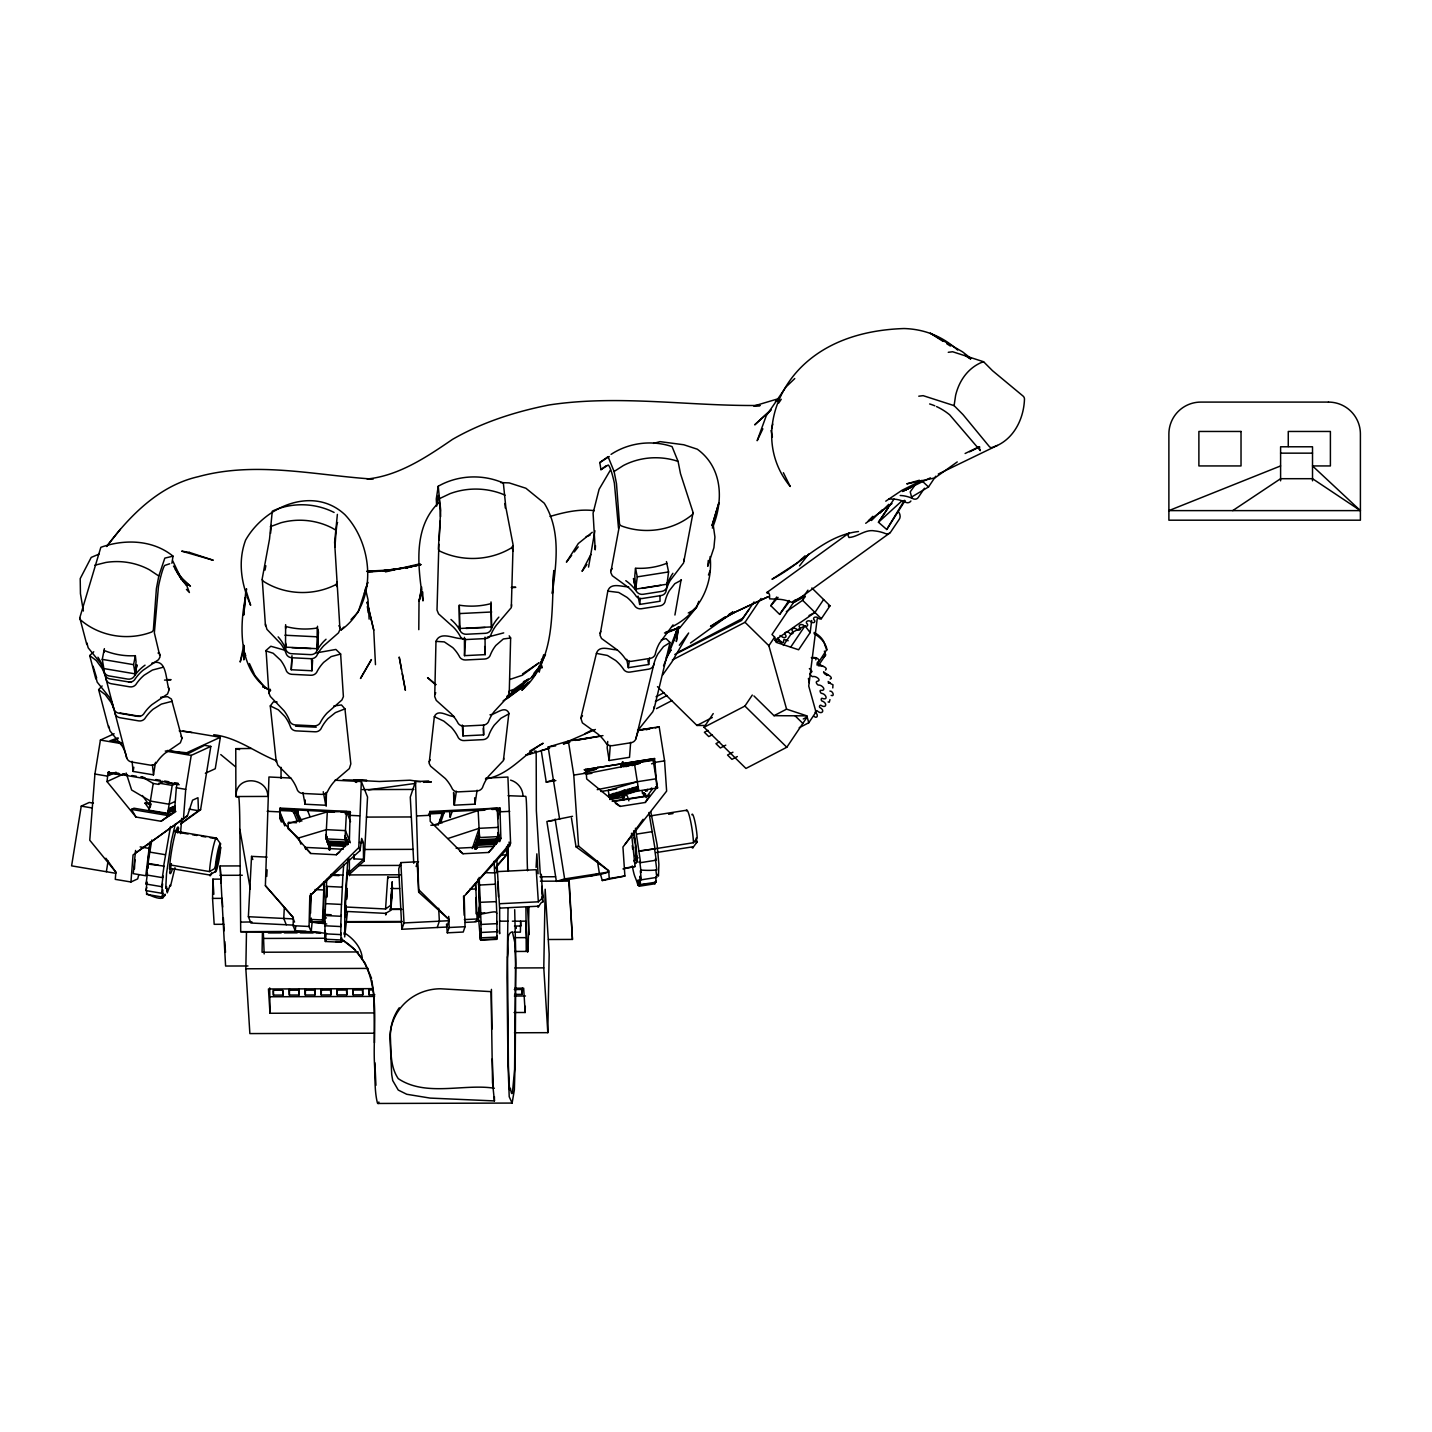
<?xml version="1.0" encoding="UTF-8"?>
<svg xmlns="http://www.w3.org/2000/svg" width="1432" height="1432" viewBox="0 0 1432 1432"><rect width="100%" height="100%" fill="white"/><g stroke="black" fill="none" stroke-linecap="round" stroke-linejoin="round"><path stroke-width="1.5" d="M553.898 570.652C550.998 611.589 556.35 660.188 521.857 690.296L526.958 683.44M333.799 705.994L341.442 704.938L344.951 708.876L350.822 763.9L349.319 768.608L334.587 781.21A43.443 42.119 -6.1 0 0 328.268 790.106A6.39 6.193 -6.1 0 1 321.842 794.384L302.725 793.453A6.39 6.193 -6.1 0 1 296.836 788.567A43.443 42.119 -6.1 0 0 291.591 779.097L277.736 765.082L276.251 760.249M243.762 645.367L243.87 659.669L243.762 645.367L240.182 662.049L243.905 649.519M344.772 906.957L385.566 908.98L387.75 876.849L387.911 878.46M475.836 848.388L475.8 843.18L476.14 848.353M418.788 629.668L419.021 601.333L421.688 587.102M480.633 913.168L481.116 924.428L497.047 923.64C495.687 909.893 501.397 910.394 480.848 914.171L480.669 913.115L484.66 912.918M337.379 514.374L334.623 542.298L339.975 629.471L338.507 632.837L323.704 645.814A43.443 41.206 -3.9 0 0 317.367 654.514A6.39 6.05 -3.9 0 1 310.923 658.702L291.806 657.753A6.39 6.05 -3.9 0 1 285.935 652.974A43.443 41.206 -3.9 0 0 280.708 643.702L266.925 629.328L265.475 624.048M316.275 652.903L335.894 649.448L340.637 654.048L343.394 696.632L341.908 699.997L327.123 712.975A43.443 41.206 -3.9 0 0 320.768 721.674A6.39 6.05 -3.9 0 1 314.342 725.845L295.225 724.914A6.39 6.05 -3.9 0 1 289.353 720.117A43.443 41.206 -3.9 0 0 284.127 710.845L270.326 696.471L268.858 692.963L270.254 689.275M672.217 626.661C698.619 613.558 713.279 585.634 710.111 556.601M349.372 875.704L349.372 859.039M459.296 605.521L459.618 628.487L491.48 626.912L491.015 601.923M331.204 914.744L325.243 914.457L324.813 925.77L340.744 926.558L341.156 915.227L340.959 916.283L325.046 915.513L326.729 879.463M327.194 840.53L327.212 842.213L346.329 843.162L346.866 839.098L346.777 844.271L327.66 843.323L327.642 841.64M328.966 844.97L329.002 846.67L329.288 843.931M329.861 847.207L329.79 849.874M325.601 903.646L341.532 904.433L342.91 875.095L330.971 874.505M347.188 844.522L347.188 839.904L346.83 844.182M479.434 907.333L479.111 910.501M542.012 890.632L542.853 901.999C540.186 901.551 537.805 910.43 537.823 906.08M209.591 871.587L209.591 870.96A19.153 1.933 -80.4 0 1 212.938 848.335A19.153 1.933 -80.4 0 1 216.733 838.454L220.564 843.878L215.212 868.24L209.591 871.587L169.871 864.892M223.75 924.284L214.174 924.32L212.562 898.401L212.903 879.141L221.405 879.123M247.951 965.973L225.594 966.027L220.134 865.966L240.254 865.913M374.379 1033.206L249.866 1033.582L245.839 968.784L246.483 931.641M262.432 932.214L262.074 952.226L358.215 951.94M264.168 953.927L263.309 932.25M374.271 1012.943L269.986 1013.265L269.717 987.919M283.071 990.962L282.999 995.097L273.423 995.115L273.494 990.998M299.055 988.85L298.948 995.043L289.371 995.061L289.479 988.886M315.004 988.796L314.897 994.989L305.32 995.025L305.428 988.832M330.953 988.76L330.846 994.936L321.269 994.972L321.377 988.778M346.902 988.707L346.795 994.9L337.218 994.918L337.325 988.742M362.851 988.653L362.744 994.846L353.167 994.882L353.274 988.689M374.862 994.81L369.116 994.828L369.223 988.635M514.589 994.381L522.232 994.363L522.34 988.169M526.242 950.92L525.938 907.942M514.088 1012.514L525.186 1012.496L525.293 1006.302M528.909 906.939L528.122 951.421L514.715 951.457M536.087 867.434L536.839 853.848L538.074 873.717M547.812 1032.669L543.784 967.871L545.162 889.218L549.172 954.016L547.812 1032.669L514.464 1032.776M548.456 939.499L572.46 939.428L569.059 878.872M312.23 920.973L311.192 931.802L295.278 931.033L293.13 925.698L293.327 917.608L265.385 885.674L268.947 776.985L290.947 778.059M281.352 822.022L279.741 818.012L280.099 808.096L350.178 811.55L349.354 841.819L336.287 854.761L310.798 853.508L304.98 847.386L343.215 849.265M311.192 931.802L309.061 926.486L309.795 896.056L358.788 847.547L361.329 781.532L334.945 780.225M390.65 905.364L392.279 881.861L390.65 905.364L385.566 908.98M509.183 635.844L510.633 637.992L509.255 692.927L507.859 696.847L494.147 711.615A43.443 39.541 1.4 0 0 488.921 720.529A6.39 5.817 1.4 0 1 483.049 725.129L463.932 726.078A6.39 5.817 1.4 0 1 457.488 722.086A43.443 39.541 1.4 0 0 451.152 713.745L436.259 700.391L434.719 696.614L435.972 641.375C440.018 631.315 452.512 638.045 460.173 638.529A63.831 58.103 1.4 0 0 465.275 639.084M438.872 544.196L437.011 610.068L438.55 613.845L453.443 627.198A43.443 39.541 1.4 0 1 459.797 635.54A6.39 5.817 1.4 0 0 466.223 639.531L485.341 638.582A6.39 5.817 1.4 0 0 491.23 633.982A43.443 39.541 1.4 0 1 496.457 625.068L511.313 607.598L513.068 545.861M623.797 799.844L622.92 792.791L623.171 791.789L624.567 796.639L624.012 790.285L625.695 794.742L625.462 789.855L627.144 794.312L627.323 789.3L628.594 793.883L628.38 788.996L630.062 793.453L629.829 788.567L631.512 793.024L631.691 788.012L632.962 792.594L632.729 787.707L634.412 792.165L634.197 787.278L635.862 791.717L636.041 786.723L637.312 791.287L637.491 786.293L638.779 790.858L657.557 787.922L653.117 759.873L639.853 761.949L623.708 766.729M539.399 665.862L539.22 672.127L543.659 654.728M324.348 914.529L323.704 922.888L310.977 922.262L309.813 919.362L310.601 893.622M323.704 922.888L322.558 919.988L324.115 881.611M329.27 849.641L329.27 848.299L329.074 849.767M508.038 908.031L507.035 977.788L507.948 1062.759L509.219 1096.751L512.119 1103.07L514.357 1089.913L515.234 1059.161L515.842 959.261L514.697 909.696M285.702 643.129L285.469 648.499L285.72 644.436M328.143 841.085L328.107 844.433L345.094 845.274M329.485 844.433L329.45 847.78L329.772 844.289M341.765 937.978L341.657 941.88L335.679 941.576M347.636 844.808L347.636 841.014L347.403 844.182M310.834 896.11L310.565 913.204M329.986 844.057L329.808 848.818L330.058 847.69M783.376 472.703L790.231 486.486C759.372 449.093 769.396 397.666 802.779 365.625C829.987 339.563 867.309 329.718 904.075 328.537C924.553 329.145 942.507 336.377 957.686 350.124M654.531 848.514L656.214 860.202L640.552 862.655L638.887 850.966L655.033 848.782L648.929 812.517M655.892 870.083L656.805 877.368L641.071 879.857C640.999 865.519 635.486 871.891 656.787 869.976L655.426 858.967L656.214 860.202M325.762 939.41L325.726 941.092L325.941 940.019M341.926 939.303L341.657 941.88M816.902 664.967L826.873 649.448A19.153 11.205 33.9 0 0 814.074 633.624M341.102 933.109L340.888 939.983L324.957 939.195L325.171 930.442L324.813 933.807L340.726 934.595L340.834 933.485M496.331 937.28L496.367 938.962L480.436 939.75L480.293 934.344L480.776 940.144L496.707 939.356L496.725 937.137M496.779 930.209L497.011 937.065L481.08 937.853L480.848 929.099L481.17 932.465L497.101 931.677L496.779 921.385L497.047 923.64M484.839 872.679L494.702 872.911M328.626 841.425L328.555 845.542L345.542 846.384M326.765 896.88L327.266 887.267M348.155 844.254L348.083 842.123L347.958 843.77M329.521 849.856L329.915 844.934L329.664 846.724M134.465 868.938L134.68 864.57A23.932 2.417 -80.4 0 1 135.055 859.88M147.89 864.033L146.673 874.988L162.335 877.619L164.036 866.092L147.89 864.033L151.792 840.011M163.552 866.682L170.533 826.479M293.918 925.144L250.904 923.014L248.38 916.713L251.549 856.372L267.032 857.124M266.746 876.473L267.104 869.797M280.099 808.096L280.296 812.946L285.254 825.315M312.606 660.188L311.961 670.767L291.251 669.746L291.985 655.713M284.306 907.673L283.751 918.449L286.275 924.768M300.362 820.411L297.534 814.862L297.802 809.868M297.534 814.862L298.214 810.476M326.156 806.252L326.424 792.558L325.762 805.249L305.052 804.229L305.267 800.005M325.887 838.884L326.299 834.516L326.765 841.103L345.882 842.034L345.398 835.447L344.987 839.814L325.887 838.884L327.301 811.872L346.472 811.55L350.536 821.664M344.987 839.814L346.472 811.55M341.21 940.054L341.264 942.274L325.332 941.486L325.422 934.595L324.957 939.195M349.265 874.415L364.175 860.99L363.495 859.325L353.937 858.86L354.116 855.566M364.175 860.99L367.541 796.998L361.329 781.532M479.147 877.422L480.848 914.171M131.458 682.384L109.745 678.857A6.39 6.193 -14.7 0 1 104.554 673.308A43.443 42.19 -14.7 0 0 100.616 663.249L88.175 647.801L86.887 642.914M151.774 663.249C167.634 657.306 165.45 680.952 169.173 689.58L167.544 693.983L151.881 704.687A43.443 42.19 -14.7 0 0 144.453 712.832A6.39 6.193 -14.7 0 1 137.526 716.34L118.749 713.172A6.39 6.193 -14.7 0 1 113.558 707.623A43.443 42.19 -14.7 0 0 109.62 697.563L97.179 682.115L95.89 677.229M160.706 697.295L167.58 696.668L171.41 699.049L181.989 738.393L180.36 742.796L164.698 753.5A43.443 42.19 -14.7 0 0 157.251 761.627A6.39 6.193 -14.7 0 1 150.342 765.153L131.547 761.985A6.39 6.193 -14.7 0 1 126.374 756.418A43.443 42.19 -14.7 0 0 122.418 746.358L109.996 730.911L108.689 726.024M328.429 840.942L328.107 844.433M439.123 539.971L440.286 520.926M334.103 512.459C315.076 502.739 291.663 502.131 272.277 511.17L269.52 539.094L262.289 578.313A3.186 3.025 -3.9 0 0 263.613 581.428C284.753 594.907 312.838 596.142 335.231 584.936A3.186 3.025 -3.9 0 0 336.95 581.983M291.251 669.746L291.913 659.168M318.459 631.798L317.331 650.056L317.492 630.134L317.385 627.932L316.347 628.147A70.222 66.588 -3.9 0 1 286.525 626.679L285.523 626.375L285.648 628.576M347.421 912.13L344.682 936.94L344.897 901.444L347.869 859.361M485.018 637.15L485.215 654.621L464.505 655.659L465.454 640.301M553.772 570.527L552.34 593.564C556.278 563.492 561.165 530.556 544.25 503.205L525.884 488.24L509.219 482.906L500.681 482.584M341.013 938.515L340.888 939.983M341.353 941.289L341.264 942.274M595.497 545.628L595.229 549.834L593.081 513.121L599.095 489.297L610.408 470.072M609.817 799.271L609.495 794.599L611.16 799.038L611.339 794.044L612.628 798.608L612.789 793.614L614.077 798.179L613.845 793.292L615.527 797.749L615.295 792.863L616.977 797.32L616.745 792.433L618.427 796.89L618.212 792.003L619.877 796.461L620.056 791.466L621.345 796.031L621.506 791.019L622.795 795.601L622.974 790.589L624.245 795.172L624.012 790.285M318.155 629.955L317.385 648.696L285.523 647.139L285.63 624.674M317.385 648.696L317.492 626.249M334.963 547.149L335.339 541.457A35.693 1.396 -87.2 0 1 337.361 522.662L337.612 522.537M162.908 889.952L162.228 897.005L146.565 894.373L146.619 891.688M324.42 881.772L323.471 915.084L324.366 909.947M327.946 840.602L327.66 843.323M464.416 637.312L464.505 655.659M169.71 563.778L164.644 565.461A35.693 3.598 -80.4 0 0 158.487 586.315L154.352 632.855L160.062 656.876L158.54 659.669L142.878 670.373A43.443 42.19 -14.7 0 0 135.449 678.517A6.39 6.193 -14.7 0 1 128.522 682.026M329.951 849.695L330.04 848.567M630.653 742.349L629.525 757.313L609.155 760.499L610.283 745.535M114.13 733.775L100.401 740.076L94.924 774.032L89.769 840.226L115.849 872.142L115.276 879.355L130.939 881.987L137.687 878.89L138.797 874.648M175.939 811.407L161.046 821.27L135.986 817.045L107.024 781.586L108.062 772.385L109.351 771.776L108.743 775.553L116.064 772.188M130.939 881.987L133.051 854.922L187.449 815.775L192.568 800.184L197.956 797.713L198.475 810.709L180.862 823.364M174.543 782.749L178.248 783.394L176.941 784.002L176.333 787.779L174.507 811.317L161.046 821.27M183.547 817.565L185.73 789.354L191.226 755.398L210.826 746.394L200.587 809.742L180.826 823.937M310.977 922.262L311.281 918.073M343.716 864.481L342.946 875.167M345.953 905.4L345.452 910.895A23.628 0.931 -87.2 0 1 346.83 880.412A23.628 0.931 -87.2 0 1 348.388 872.732L348.388 873.592M346.437 899.028L347.242 888.431M346.132 905.83L345.488 915.173A23.628 0.931 -87.2 0 0 346.347 914.779M346.616 899.475L347.278 890.99M390.685 909.624L392.422 886.927L390.936 910.269L385.602 913.365L344.808 911.361M997.424 445.424L992.036 447.518A3.186 2.452 64.2 0 1 989.154 446.354L963.002 414.6L954.106 405.632L955.609 395.411A68.109 52.25 64.2 0 1 980.795 362.761L983.587 361.741L992.501 370.691L1022.985 396.002A3.186 2.452 64.2 0 1 1024.471 399.224C1023.844 417.75 1014.823 437.225 997.424 445.424L938.282 474.046M607.705 741.454L607.168 747.898L609.155 760.499M493.933 844.486L476.945 845.327L476.82 840.154L477.321 844.218L496.439 843.269L496.313 838.436M477.321 844.218L477.303 838.74L477.697 843.09L496.815 842.141L496.761 838.812M477.697 843.09L477.679 837.63L478.073 841.98L497.19 841.032L497.137 837.684M478.073 841.98L478.055 836.503L478.449 840.87L497.566 839.922L497.566 838.239M478.449 840.87L478.431 835.393L478.825 839.761L497.942 838.812L498.3 832.225L498.694 836.592L479.577 837.541L479.183 833.173L478.825 839.761M496.063 844.379L496.063 842.678M708.303 560.377L707.748 566.284L713.924 547.686L714.926 537.072L712.85 522.394M174.972 867.72L170.533 886.086L170.283 884.833L167.222 892.888L166.488 886.569L165.754 888.288L166.524 873.502L171.267 841.425L175.295 824.062M295.278 931.033L295.69 926.629M327.391 841.014L327.212 842.213M328.733 844.361L328.555 845.542M135.575 850.429L133.248 873.645L145.778 875.758L149.895 842.07M174.382 812.517L174.686 810.53M542.853 901.999L542.012 896.736M245.57 597.556L243.691 615.134L245.892 590.02L250.636 605.288C241.489 584.507 237.515 561.988 245.57 540.168C264.473 506.588 313.25 485.09 344.915 514.679C374.038 545.27 377.905 603.91 340.977 630.098L343.859 627.091M246.035 593.17L246.501 588.767L245.982 592.973M147.013 882.542L145.957 890.597L161.619 893.246L161.995 891.975M696.167 838.078L697.062 841.944L693.231 847.207A19.153 2.255 81.1 0 1 692.103 847.547M489.977 714.801C495.973 714.478 504.744 704.938 508.897 712.993L503.402 760.571L488.348 776.43A43.443 42.548 6.6 0 0 483.085 785.989A6.39 6.247 6.6 0 1 477.196 790.929L458.079 791.878A6.39 6.247 6.6 0 1 451.653 787.546A43.443 42.548 6.6 0 0 445.352 778.561L430.602 766.21L429.135 763.363L434.326 716.68C437.995 708.196 448.091 716.716 454.409 716.555M245.481 597.233C238.911 629.418 239.055 671.572 270.344 690.886M659.973 595.426L660.027 601.243L639.674 604.429L640.39 598.487M678.41 626.661L676.316 641.518L678.857 626.751M795.19 599.972L771.991 634.519L774.64 637.115L776.09 642.324L798.608 649.77L810.154 632.586L811.675 620.486M817.207 618.839L808.74 686.071L815.989 712.008L808.776 722.748L799.199 727.725M588.552 567.09L594.907 530.753M666.453 561.577L668.583 571.941L666.972 584.22L635.665 589.125L637.276 576.863L635.575 568.558M147.46 894.069C147.764 894.338 163.964 902.428 163.821 895.68M164.734 894.409L164.626 895.895L165.289 894.302M324.813 925.77L325.118 923.515L324.778 933.754M325.332 941.486L325.798 935.561M312.015 893.854L360.023 850.626L361.67 838.4L363.37 842.643L363.495 859.325L348.907 872.464M180.522 833.621L181.721 818.316M649.609 658.058L648.678 664.502L628.326 667.688L629.257 661.244M150.396 806.717L150.557 805.053L148.892 810.19L167.687 813.358L168.958 808.4L169.083 812.714L170.372 807.755L170.498 812.051L171.768 807.111L171.912 811.407L173.183 806.467L173.326 810.763L174.99 805.625L174.722 810.118L175.277 808.543M345.935 841.962L346.293 837.684L346.329 843.162M477.107 790.196L474.994 804.158L454.284 805.178L456.396 791.216M276.251 761.878L270.29 705.922L273.405 701.859L277.074 701.984M438.228 486.253L440.698 510.329L438.389 548.42A3.186 2.9 1.4 0 0 440.107 551.266C462.625 561.953 490.406 560.735 511.725 547.704A3.186 2.9 1.4 0 0 513.068 544.733L505.818 507.107L503.348 483.032C482.727 473.92 457.793 475.03 438.228 486.253L436.277 498.998L436.671 506.087L438.389 495.49A35.693 1.199 87.2 0 1 440.179 511.278L440.555 516.683M163.248 895.931L163.051 897.721M93.42 803.155L89.249 802.457L81.248 806.127L71.6 865.859L115.759 873.305M106.362 871.73L108.08 861.062M155.533 762.307L153.493 774.873L133.14 771.436L133.82 767.248M148.892 810.19L153.206 783.465L141.965 776.824M162.872 781.335L158.755 784.396L153.206 783.465M167.687 813.358L172.198 785.38L176.226 783.519M182.92 730.982L220.349 737.283L215.265 768.733L205.349 773.28M171.876 563.277L173.039 556.171C152.794 539.667 124.602 538.915 100.831 547.31L80.031 616.941A3.186 3.097 -14.7 0 0 80.944 620.253C100.061 636.506 127.949 640.945 151.345 632.139A3.186 3.097 -14.7 0 0 153.421 629.31L156.392 588.588L158.809 576.022L164.823 558.104L173.039 556.171M327.176 836.736L326.765 841.103M386.228 913.24L385.745 914.958L385.602 913.365M265.027 570.097L265.833 565.747M693.016 512.889L683.565 562.973L670.194 580.479A43.443 40.937 10.6 0 0 666.256 590.199A6.39 6.014 10.6 0 1 661.065 595.569L642.288 598.504A6.39 6.014 10.6 0 1 635.361 595.05A43.443 40.937 10.6 0 0 627.932 587.102L612.269 575.7L610.766 572.46L619.34 526.135M673.04 624.871L659.454 643.254A43.443 40.937 10.6 0 0 655.516 652.992A6.39 6.014 10.6 0 1 650.325 658.344L631.548 661.298A6.39 6.014 10.6 0 1 624.62 657.825A43.443 40.937 10.6 0 0 617.192 649.877L601.529 638.493L600.026 635.253L607.812 591.112C610.497 582.001 621.971 587.013 628.666 586.78M674.92 615.026L681.113 579.62M268.858 692.963L266.084 650.379L270.809 646.244L285.004 650.271M344.951 708.876L335.428 712.617L327.928 718.631A43.443 42.119 -6.1 0 0 321.609 727.528A6.39 6.193 -6.1 0 1 315.183 731.806L296.066 730.875A6.39 6.193 -6.1 0 1 290.177 725.988A43.443 42.119 -6.1 0 0 284.932 716.519L278.327 709.807L270.29 705.922M136.935 664.913L134.966 675.188L136.04 661.799L135.36 655.659L134.322 655.749A70.222 68.181 -14.7 0 1 104.984 650.808L104.053 650.361L104.375 652.043M325.243 914.457L325.046 915.513M136.863 665.253L135.163 673.863L103.856 668.565L102.263 659.382L104.393 648.642M135.163 673.863L133.57 664.663L135.288 656.071M163.069 893.228L162.228 897.005M170.909 863.657L169.531 869.152A23.628 2.381 -80.4 0 1 173.72 839.725A23.628 2.381 -80.4 0 1 178.553 828.179L177.675 832.941M171.428 863.621L169.656 872.482A23.628 2.381 -80.4 0 0 172.377 869.188M215.319 871.569L220.671 847.207A14.356 1.45 -80.4 0 1 218.165 864.158A14.356 1.45 -80.4 0 1 215.319 871.569L209.699 875.024L169.996 868.329M421.76 588.91L419.021 601.333L421.581 593.027M340.637 654.048L331.15 656.608L323.65 662.372A43.443 41.206 -3.9 0 0 317.313 671.071A6.39 6.05 -3.9 0 1 310.869 675.26L291.752 674.311A6.39 6.05 -3.9 0 1 285.881 669.532A43.443 41.206 -3.9 0 0 280.654 660.259L273.154 653.243L265.976 650.933M661.298 639.997L666.023 638.565L670.033 642.503L654.209 708.321L652.759 711.829L640.211 727.438A43.443 41.492 13.5 0 0 636.238 737.301A6.39 6.104 13.5 0 1 631.047 742.725L612.269 745.678A6.39 6.104 13.5 0 1 605.36 742.152A43.443 41.492 13.5 0 0 597.95 734.079L582.394 722.874L580.837 718.112L596.41 653.404C599.238 644.346 610.73 650.182 617.371 649.752M635.898 738.858L653.959 663.714A43.443 41.492 13.5 0 1 657.932 653.869L663.499 646.638L670.033 642.503M645.85 884.117L638.01 885.334L637.705 880.197L639.245 886.229L654.907 883.777L655.104 881.79M641.124 872.428L639.764 861.42L640.552 862.655M655.731 876.849L656.16 882.148L640.498 884.6L639.943 876.259L641.071 879.857M146.798 887.5L145.957 890.597M663.535 665.755L674.114 640.247L677.461 627.413M712.348 528.086C723.751 501.057 722.838 467.691 697.295 449.2L683.798 444.761L660.027 441.629L653.565 443.401M161.977 885.71L161.691 886.677L146.046 884.027L147.442 873.323L146.673 874.988M674.114 640.247L677.443 627.753M771.597 428.347L772.797 424.123M575.002 740.398L599.74 736.334M146.744 881.647L146.046 884.027M364.408 593.278L367.809 582.305L358.251 612.001L351.055 619.537M815.775 659.83L816.222 658.416L812.069 657.324M166.649 890.937L167.258 889.057M428.705 780.977L415.513 781.621L410.286 797.087L413.759 863.281M418.52 861.724L400.835 862.601L398.705 868.92L401.855 929.261L446.784 927.041L448.914 920.722L448.699 916.408M429.707 816.33L429.851 811.479L499.947 808.006L500.878 838.275L499.732 841.694M416.103 866.521L417.195 863.299L418.717 892.243L448.878 919.416L449.111 927.506L447.303 932.823L463.234 932.035L465.042 926.719L464.201 896.289L510.58 843.054L507.913 777.039L485.913 778.131M401.855 929.261L404.003 922.942L400.835 862.601M438.281 825.101L441.718 814.898L443.866 813.143L443.473 811.514L441.342 813.287L428.562 814.003M440.43 823.328L443.866 813.143M418.717 892.243L415.513 781.621M450.131 817.457L452.208 811.317M437.225 927.506L439.356 921.188L438.675 908.264M472.256 848.55L479.093 828.322L498.211 827.374M497.71 819.032L499.947 808.006M497.513 837.219L498.479 834.391L499.231 840.495M475.621 882.667L477.089 918.968L476.122 921.85L465.49 922.387M466.313 893.872L509.541 846.133L510.58 843.054M481.17 932.465L480.848 922.172L481.116 924.428M480.275 902.303L496.313 901.641L494.792 872.178M676.369 631.333L669.192 650.2M698.78 601.333L696.543 607.401L680.111 627.431L666.005 633.141M708.464 575.02L709.95 570.974M378.871 1101.978L378.495 1102.98A200.015 6.945 89.8 0 1 377.35 1102.694C374.289 1090.128 375.309 1076.989 374.504 1064.191C372.177 1021.965 385.602 965.794 341.944 939.714M479.523 885.048L495.49 884.188M620.987 765.816L622.455 761.931M620.754 767.462L622.974 761.645M580.837 718.112L582.502 715.785M610.659 570.706L612.323 568.486M599.918 633.481L600.76 631.333M95.801 678.822L89.697 655.57L93.742 651.757M108.599 727.635L98.629 689.615L102.12 685.964M762.862 428.812L757.17 440.698L766.299 415.656L786.025 386.944L794.76 378.549M824.402 651.113L825.458 655.319A19.153 11.205 33.9 0 1 823.114 657.216M162.335 877.619L163.105 875.954L161.691 886.677M163.302 667.205L152.436 670.033L144.149 675.188A43.443 42.19 -14.7 0 0 136.702 683.315A6.39 6.193 -14.7 0 1 129.793 686.841L110.998 683.673A6.39 6.193 -14.7 0 1 105.825 678.106A43.443 42.19 -14.7 0 0 101.887 668.064L96.302 660.564L89.697 655.57M172.234 701.268L161.369 704.097L153.081 709.234A43.443 42.19 -14.7 0 0 145.652 717.378A6.39 6.193 -14.7 0 1 138.725 720.887L119.93 717.718A6.39 6.193 -14.7 0 1 114.757 712.169A43.443 42.19 -14.7 0 0 110.819 702.11L105.252 694.627L98.629 689.615M590.897 554.452L582.036 571.332L586.941 564.548M429.099 761.788L430.226 759.676M434.648 694.717L435.775 692.748M848.979 533.527L847.977 535.3L848.979 537.501C857.804 536.964 865.25 529.017 874.701 530.914A43.443 34.44 54.1 0 1 884.367 533.152A6.39 5.066 54.1 0 0 890.668 532.06L899.332 519.172A6.39 5.066 54.1 0 0 898.598 511.958M905.131 500.573L886.748 529.5L878.46 522.268L894.069 499.016M886.748 529.5L904.38 500.287M666.435 657.449L671.071 649.842L666.435 657.127M615.402 803.334L620.181 806.395L645.241 802.475L649.77 795.404L612.198 801.293M754.02 601.941L741.597 620.45L674.758 654.549M672.36 659.973L745.034 622.293L761.054 598.469M789.641 601.243L779.635 614.4L770.828 605.718L776.681 597.001M779.635 614.4L789.032 600.438M803.263 718.989L807.165 716.967L786.812 747.253L745.947 768.447L704.043 727.259L713.226 713.583M808.776 722.748L806.842 715.857L786.58 709.144L768.859 645.707L774.64 637.115M792.523 601.708L804.265 595.623L807.934 590.163M786.347 611.625L802.6 600.294L805.16 596.5L804.265 595.623M783.394 645.438L792.039 632.55L805.017 625.82L810.154 632.586M704.043 727.259L744.909 706.066L752.301 695.057M790.589 647.3L805.017 625.82M774.658 640.48L814.951 612.431L823.615 599.543M887.84 508.306L878.46 522.268L901.892 500.914M779.993 635.486L782.731 637.24A3.508 2.058 33.9 0 0 785.935 635.575C782.158 632.461 788.012 630.42 789.945 633.499A3.508 2.058 33.9 0 0 793.149 631.852C789.354 628.72 795.207 626.679 797.141 629.776A3.508 2.058 33.9 0 0 800.345 628.111C796.568 624.996 802.421 622.956 804.337 626.035A3.508 2.058 33.9 0 0 807.541 624.37C803.764 621.255 809.617 619.215 811.55 622.311A3.508 2.058 33.9 0 0 814.754 620.647C810.96 617.514 816.813 615.474 818.746 618.57A3.508 2.058 33.9 0 0 821.342 618.713L830.005 605.826L811.855 587.979M924.481 488.223L918.288 497.441A6.39 4.905 64.2 0 1 912.291 498.354L909.284 497.19A43.443 33.348 64.2 0 0 900.209 495.49M911.361 497.173L928.509 486.97L935.722 476.23M818.298 665.808L825.745 654.71M778.722 403.001L781.228 399.313M783.322 642.52L783.966 639.424L788.173 640.731M871.426 520.514L882.237 509.81M662.604 675.045L671.948 661.852L688.649 632.998L679.341 645.241M748.954 609.477L742.635 618.356L677.569 652.527M614.006 801.365L647.157 796.174L652.419 788.889M624.925 844.45L643.111 819.283M532.042 676.584L538.396 668.01M439.123 502.292C412.237 527.656 418.233 568.003 422.977 600.903L422.709 591.971M799.521 565.873L808.633 554.077M571.654 555.33L566.41 562.132L578.295 543.534L592.257 532.292M574.286 551.947L578.224 546.863M645.241 802.475L656.894 787.564L654.585 758.548L584.346 769.754L654.585 758.548M541.385 659.758L545.485 654.531L534.924 674.812L507 696.632M107.132 545.861C130.151 515.269 159.561 485.43 198.207 476.695C256.06 460.835 315.004 475.352 373.179 479.111M106.559 546.505L120.342 529.285M655.928 848.621L693.428 842.732L697.205 838.06A14.356 1.683 81.1 0 0 694.753 820.858A14.356 1.683 81.1 0 0 691.871 814.79M508.987 713.798L500.914 718.273L494.273 725.129A43.443 42.548 6.6 0 0 489.01 734.688A6.39 6.247 6.6 0 1 483.121 739.628L464.004 740.577A6.39 6.247 6.6 0 1 457.596 736.245A43.443 42.548 6.6 0 0 451.277 727.259L443.813 721.119L434.326 716.68M770.828 605.718L778.059 597.395M459.582 851.002L463.019 853.74L488.509 852.47L500.878 838.275M496.367 866.127L506.606 854.832L506.606 846.491M495.597 868.025L506.606 854.832L500.86 855.119M488.509 852.47L492.894 847.887M584.131 772.868L596.034 769.217L597.967 767.248L596.714 767.731M872.84 516.308L868.257 521.015L892.011 503.509M849.015 532.99L766.621 592.705L767.964 593.027M507.214 696.042L519.458 687.7L528.283 678.875M534.154 672.986L540.025 667.115L536.803 669.925M879.731 513.354L888.807 504.297M915.299 484.66L910.215 491.874L911.898 498.193M690.152 613.505L696.543 607.401L693.052 610.086M770.667 410.053L754.7 424.856L771.043 410M805.088 555.831L797.624 562.651L771.991 579.262C801.526 564.136 823.901 535.496 858.502 531.523M499.696 903.717L538.342 901.802L542.835 897.739L541.26 874.218L541.6 880.698M336.287 854.761L339.742 852.022M871.175 519.351L865.698 523.289M618.517 528.283L614.382 483.139A35.693 4.207 81.1 0 0 608.224 465.006L600.957 469.678L599.793 462.572L609.262 456.504M614.095 471.486L623.439 465.49A68.109 64.172 10.6 0 1 674.4 460.245L678.088 461.444L680.486 473.634L692.837 511.725A3.186 3.007 10.6 0 1 691.942 514.929C672.557 530.717 644.83 534.619 621.542 525.974A3.186 3.007 10.6 0 1 619.447 523.235L616.494 483.676L614.095 471.486L608.063 456.647L599.793 462.572M507.143 698.637L529.5 681.99L503.151 700.857M690.528 642.986L732.933 612.216M795.154 601.476L889.755 533.044M135.342 853.221L187.449 815.775M957.238 461.945L934.881 477.93L906.778 483.855L919.38 480.257M522.573 673.899L539.112 662.783L522.268 675.278L509.917 679.448M885.746 501.182L901.963 490.299L921.725 480.436M1232.719 510.615L1280.602 478.7L1312.517 478.7L1360.4 510.615L1168.888 510.615L1280.602 465.937M279.544 810.512L292.253 811.067L294.58 809.528L300.29 821.431M297.158 820.93L293.882 812.785L296.191 811.246M779.187 399.188L775.446 401.622L779.062 400.029M725.308 616.762L710.505 626.375L734.562 612.359L768.429 596.607L728.19 615.348L734.562 612.359M728.995 614.364L732.701 611.965M174.829 831.115L178.57 828.842M611.052 454.392C628.791 442.649 651.936 439.767 672.055 446.605L678.088 461.444M529.715 751.066L543.14 743.244C523.181 754.449 509.452 775.142 485.43 778.972M439.928 498.425L450.042 493.646A68.109 61.988 1.4 0 1 501.54 493.7L505.048 495.203M648.642 728.888L638.815 730.213M645.08 796.496L645.349 793.65L646.262 797.749M688.273 612.986L692.05 610.945M914.171 485.43L902.5 491.48L910.895 487.274L905.65 489.887L909.069 488.187M793.418 602.586L805.16 596.5M809.026 615.509L814.951 612.431M584.739 733.775L592.669 729.658M656.053 696.793L663.965 692.694M655.391 701.519L666.954 695.522M656.482 708.607L672.038 700.534M657.485 686.662L696.954 725.451L712.331 717.486M707.981 730.374L704.383 732.253L708.786 736.585L712.384 734.723M719.562 741.758L715.946 743.638L720.368 747.969L725.773 745.159M753.912 695.916L774.014 715.678L786.58 709.144M732.933 752.212L727.528 755.022L731.949 759.354L737.337 756.543M158.003 653.028L159.346 653.064L160.169 655.283M511.743 691.459L519.458 687.7M965.114 453.497L978.933 446.802M969.625 451.778L979.631 446.927M912.667 486.45L930.406 477.858M523.432 681.686L527.459 679.753L513.802 689.401L509.685 690.797M118.122 737.838L109.96 740.809L121.631 742.796L113.504 741.346L117.943 738.715M107.024 781.586L124.226 773.674M220.349 737.283L186.625 752.784L171.643 751.209M135.986 817.045L131.458 809.384L133.981 808.203L171.571 814.557M149.214 809.026L145.008 803.137L150.593 803.209M175.187 801.455L169.155 804.229L150.36 801.061L131.637 789.999L126.177 772.994M200.587 809.742L198.475 810.709L189.078 809.116M270.29 526.69L280.958 522.752A68.109 64.565 -3.9 0 1 332.099 527.978L335.392 529.894M826.425 675.439L827.875 674.794L823.937 672.181M666.793 563.241L665.862 563.653A70.222 66.176 10.6 0 1 636.524 568.253L635.486 568.146L634.788 575.986L635.862 590.467L633.499 578.492M566.642 741.991L595.372 729.479M98.951 554.13L91.218 557.406L80.21 578.618L80.443 593.671L83.378 611.017M149.662 852.094L165.396 854.707M586.1 536.678L590.038 535.192M664.466 632.998L680.111 627.431L665.987 632.085M681.435 580.121L674.83 583.665L669.263 590.736A43.443 40.937 10.6 0 0 665.307 600.456A6.39 6.014 10.6 0 1 660.134 605.826L641.339 608.761A6.39 6.014 10.6 0 1 634.43 605.306A43.443 40.937 10.6 0 0 626.983 597.359L618.696 592.454L607.812 591.112M94.798 565.228L105.879 562.454A68.002 66.033 -14.7 0 1 149.465 569.793L158.809 576.022M432.965 825.315L478.163 810.548L483.801 810.261L483.73 808.99L497.208 808.328L498.694 836.592M448.019 838.49L479.093 828.322M487.292 637.186L503.706 632.872M528.318 754.646L549.53 748.238M288.262 823.597L327.301 811.872M296.585 822.72L288.333 822.326L287.993 828.663L298.483 838.024L326.371 829.665L345.47 830.614L350.339 842.732M779.294 398.436L753.787 406.044L759.927 405.739M559.626 819.301L548.152 747.039L568.361 741.06L602.962 735.618M563.367 743.835L569.184 742.116M549.423 748.148L541.242 750.583L546.236 782.087L555.849 780.583M563.725 743.906L569.864 742.098M646.172 729.783L650.003 728.655M655.14 728.011L659.185 726.812L664.573 760.857L666.632 791.108L622.938 847.01L624.889 876.026L602.281 880.537L600.545 874.469L556.386 881.378L546.881 821.485L572.514 816.312M546.236 782.087L554.417 779.67M621.255 765.977L636.184 761.555M625.838 766.639L638.636 762.844M631.995 765.601L640.068 763.202L639.853 761.949M651.56 763.829L655.409 762.701M656.107 778.775L637.33 781.729L608.26 790.339L609.423 797.642M647.157 796.174L649.77 795.404M571.457 818.084L576.022 846.813L578.564 846.061L608.707 870.763L609.227 878.478L602.281 880.537M638.887 850.966L635.45 828.215M556.386 881.378L564.638 878.926L608.797 871.998L600.545 874.451M591.148 875.919L599.399 873.484L597.359 860.65M631.494 833.281L635.092 866.503L622.974 868.92M639.245 886.229L639.084 879.749L640.498 884.6M550.031 516.469C564.28 512.226 579.387 508.772 594.316 510.669M123.904 774.121L120.843 774.945L108.42 772.779M576.004 740.272L591.022 737.695M385.441 571.887L420.059 563.796M636.739 834.086L652.491 831.598M416.193 565.64L405.453 567.931L409.677 567.144M420.775 564.709L405.453 567.931L407.511 567.519M585.348 773.799L640.068 763.202M597.251 789.641L637.33 781.729M404.254 567.77L420.954 564.62M638.941 730.195L652.723 728.029M585.491 770.881L596.034 769.217M637.276 576.863L668.583 571.941M641.894 588.355L660.689 585.402M825.548 670.104C828.591 668.225 821.968 664.985 819.784 665.952A3.508 2.058 33.9 0 1 817.26 663.016L817.511 662.246C821.986 659.901 814.898 656.053 812.284 658.111A3.508 2.058 33.9 0 1 811.3 657.682M637.562 730.195L659.185 726.812M548.152 747.039L555.67 745.857M578.564 846.061L573.767 775.088L586.297 773.137L585.688 769.342M655.194 762.325L664.573 760.857M587.55 773.978L591.846 773.298M600.903 791.484L616.619 789.032M609.71 799.468L624.334 797.177M548.975 821.163L553.146 820.5M650.289 815.918L686.769 810.19M668.601 814.235L673.004 813.555M639.298 851.252L654.943 848.8M655.767 852.631L693.285 846.742M624.656 868.132L635.092 866.503M609.227 878.478L624.889 876.026M654.173 760.123L641.751 762.057L639.298 760.75M368.543 789.837L415.638 783.376M385.548 570.742L403.233 568.236M383.919 570.616L402.159 568.164L382.63 570.777M423.425 782.32L431.086 781.89M948.27 352.308L952.638 351.753L983.587 361.741M918.771 396.199L923.139 395.662L954.106 405.632M367.129 479.022C398.937 475.71 426.718 457.023 452.512 439.373C482.387 422.189 515.413 411.664 549.082 404.97C618.928 394.391 689.597 406.384 759.837 405.453M828.358 683.064L830.184 682.867L828.144 681.489M320.983 932.536L240.701 931.695L239.86 829.414A31.916 1.11 89.8 0 0 238.661 797.212L235.886 796.532L235.761 748.65L251.155 748.471M240.665 922.118L251.96 921.939M240.701 931.695L305.983 931.355M367.684 572.102L394.337 570.008M164.519 680.111L171.088 679.681L166.667 679.591M511.493 587.567L515.788 587.317L511.349 587.317M491.928 809.474L499.607 809.044M426.897 782.23L431.157 781.997M367.559 571.153L387.66 570.115M459.833 613.558L491.695 611.983M465.991 628.433L485.108 627.502M462.321 725.004L462.948 735.923L483.658 734.902L483.586 724.789M485.591 809.814L429.51 812.517M417.303 815.918L430.048 815.291L429.851 811.479M500.144 811.819L509.702 811.353M430.853 825.279L437.029 824.975M500.86 838.436L497.047 838.633L497.047 842.804M456.128 848.263L494.362 846.366M496.94 871.64L536.23 869.689L538.342 901.802M469.714 889.254L476.086 888.932M499.696 908.121L538.36 906.205M464.344 919.595L477.089 918.968M404.003 922.942L448.914 920.722M449.111 927.506L465.042 926.719M496.331 810.602L500.573 810.423M534.333 751.173L536.177 751.102L536.356 810.655L540.276 874.057M888.771 498.909L895.841 499.32A43.443 33.348 64.2 0 1 904.917 501.916A6.39 4.905 64.2 0 0 910.913 501.003M366.914 571.44L372.982 571.368L366.789 571.35M362.421 789.605L413.794 789.444M508.109 795.691L525.759 796.353A31.916 1.11 89.8 0 1 526.958 828.537L527.012 844.504A31.916 1.11 89.8 0 0 527.549 870.763M366.413 817.099L411.074 816.956M363.961 849.498L413.078 849.355M358.716 865.555L401.193 865.411M219.973 875.328L242.312 875.256M349.623 874.934L401.032 874.773M388.144 877.243L399.277 877.207M539.953 876.796L555.544 876.742M540.473 881.199L568.844 881.11L572.46 939.428M390.739 888.556L399.618 888.52M212.562 898.401L222.139 898.365L222.676 907.011M389.683 909.177L400.763 909.141M390.793 909.445L401.873 909.41M312.427 921.761L325.189 921.725M346.634 921.653L402.106 921.474M475.352 921.259L479.792 921.241M499.571 921.188L508.074 921.152M512.37 921.188L525.705 921.152L527.638 952.119M345.38 922.083L401.085 921.904M514.518 926.039L520.908 926.021M268.411 932.93L281.173 932.894M284.359 932.876L297.122 932.841M300.308 932.823L313.071 932.787M316.257 932.787L320.5 932.769M514.034 932.178L520.407 932.16L520.604 921.152L520.872 925.484M263.202 938.443L325.422 938.246M514.303 937.674L525.419 937.638M245.839 968.784L368.131 968.408M514.876 967.96L543.784 967.871M372.767 988.653L268.464 988.975L269.986 1013.265M514.786 988.223L523.664 988.187L525.186 1012.496M372.642 989.959L368.812 989.959L369.116 994.828M514.285 989.53L521.946 989.494L522.232 994.363M270.272 996.762L374.575 996.439M514.374 996.028L525.472 995.992M494.38 1088.248C464.022 1083.415 425.769 1097.181 398.239 1078.636C389.826 1066.178 391.151 1050.569 390.345 1036.267A51.069 49.583 7.9 0 1 399.242 1007.788M378.137 1103.463L512.119 1103.07M1280.602 453.156L1312.517 453.156M774.014 715.678L806.842 715.857M696.954 725.451L705.707 725.505M343.054 779.831L366.968 780.458L353.865 779.993M341.067 812.195L350.589 812.571M494.416 1100.922L430.101 1098.093L406.76 1094.281L398.257 1090.056L392.708 1080.551L391.706 1074.555L390.023 1038.594A51.069 49.619 8 0 1 440.501 988.778L491.122 991.642L492.518 1082.52L494.416 1100.922L494.416 1096.697M284.95 635.235L316.812 636.793M291.913 647.658L311.03 648.607M295.547 726.185L316.239 727.205M334.426 811.872L280.511 809.134M267.158 811.282L279.884 811.908M349.981 815.363L359.539 815.828M359.539 842.463L363.37 842.643M333.083 875.346L339.044 875.632M326.317 886.39L342.248 887.16M314.986 889.54L323.471 889.97M309.813 919.362L322.558 919.988M248.38 916.713L293.291 918.914L294.562 922.083M293.13 925.698L309.061 926.486M353.65 780.172L379.426 781.496L410.053 780.207L420.65 781.729M341.442 904.415L340.959 916.283M345.148 813.698L349.408 813.949M830.166 679.126C834.05 678.213 827.499 673.684 825.297 674.293A3.508 2.058 33.9 0 1 823.579 671.966M832.78 687.951L832.959 684.764L828.412 682.545M310.332 931.337L326.765 933.449M179.197 730.839L192.067 732.54M355.369 782.212L356.693 782.391M312.355 922.047L326.747 923.998M115.061 772.707L118.856 773.316M166.559 782.66L179.197 784.718M102.263 659.382L133.57 664.663M120.037 713.011L140.39 716.43M210.826 746.394L204.561 745.338L187.628 753.912L167.293 750.475M100.401 740.076L122.024 743.727M165.271 751.03L191.226 755.398M123.224 774.05L127.573 774.784M131.923 775.518L136.291 776.251M140.64 776.985L145.008 777.719M155.891 779.563L160.259 780.297M164.608 781.031L168.958 781.765M108.062 772.385L176.941 784.002M158.952 783.143L172.198 785.38M94.924 774.032L107.454 776.144M176.333 787.779L185.73 789.354M145.008 803.137L151.273 804.193M131.458 809.384L169.03 815.721M81.248 806.127L92.113 807.97M175.527 831.187L216.286 838.06M174.865 831.759L188.093 833.997M192.514 834.749L196.936 835.483M201.339 836.234L205.761 836.968M210.164 837.72L216.787 838.83M140.175 846.903L148.516 848.317M148.373 863.442L158.164 865.107M235.761 748.65L239.574 749.598M213.726 734.741C237.229 737.408 255.433 752.588 276.716 760.857M823.114 666.453L817.439 663.123M766.925 592.4L768.608 592.723L769.593 594.924L769.593 598.845L780.1 599.364A43.443 34.44 54.1 0 1 789.766 601.601A6.39 5.066 54.1 0 0 796.067 600.509M510.58 780.136C517.507 782.033 522.662 788.495 522.984 795.655M249.419 663.535L254.914 675.492L265.511 688.04L262.79 686.59L270.648 690.188M831.151 695.379C834.892 697.169 833.012 690.689 829.916 691.065M262.79 686.59L270.415 690.403M828.09 701.948L829.271 702.199L829.969 699.604M322.504 915.961L326.406 918.019M781.89 642.18L778.167 639.316M943.079 341.371L930.281 333.173L962.501 351.825L970.95 358.465M946.749 343.716L950.401 346.061M966.868 356.604L970.52 358.949M965.007 355.064L970.52 358.752M181.846 579.906L190.438 586.153L180.056 576.398M576.022 846.813L608.707 870.763M510.633 637.992L503.33 638.976L495.794 645.51A43.443 39.541 1.4 0 0 490.567 654.406A6.39 5.817 1.4 0 1 484.696 659.024L465.579 659.973A6.39 5.817 1.4 0 1 459.135 655.963A43.443 39.541 1.4 0 0 452.798 647.64L444.314 641.894L435.972 641.375M355.029 949.774L342.409 939.839M235.403 766.693L220.761 754.575M620.181 806.395L586.69 778.954L586.297 773.137M435.99 684.532L427.559 677.64L435.614 684.782M345.148 933.324C354.062 939.213 362.278 948.557 362.296 959.798M657.557 787.922L656.536 784.253M1360.4 510.615L1312.517 465.937L1330.4 465.937L1330.4 431.462L1288.263 431.462L1288.263 446.533M922.011 480.901L928.509 486.97M814.003 716.43C817.726 719.365 818.621 714.103 815.077 712.241M802.6 600.294L821.342 618.713M809.384 668.547L812.016 671.465L810.047 673.756A3.508 2.058 33.9 0 0 812.571 676.692C815.524 675.242 822.666 680.701 816.867 681.399L816.33 681.972A3.508 2.058 33.9 0 0 818.084 685.033C822.326 684.46 827.392 691.28 820.357 690.331A3.508 2.058 33.9 0 0 821.198 693.285C826.228 693.607 828.806 701.036 821.843 698.243A3.508 2.058 33.9 0 0 821.735 700.91C827.535 702.468 826.765 709.288 820.697 705.188A3.508 2.058 33.9 0 0 819.641 707.372C825.834 710.451 821.628 715.391 817.01 710.684A3.508 2.058 33.9 0 0 815.524 711.042M745.034 622.293L768.859 645.707M795.064 715.785L802.833 723.411M744.909 706.066L786.812 747.253M463.019 853.74L430.226 821.395L430.048 815.291M419.361 890.31L448.878 919.416M292.253 811.067L293.882 812.785M186.446 589.357L189.4 592.526L186.661 585.33L173.487 566.07M279.741 818.012L310.798 853.508M265.385 885.674L293.327 917.608M476.05 913.813L476.104 897.56M356.658 951.994L364.999 962.984L371.55 978.324M142.377 795.53L148.624 804.265M105.896 858.233L115.849 872.142M656.16 882.148L655.767 880.626M638.01 885.334C634.627 874.272 634.823 878.98 632.264 865.913M439.821 819.444L442.094 822.917M175.134 569.202L181.578 579.459L172.753 560.897M176.924 572.03L181.578 579.459M777.773 639.12L779.742 641.769A3.508 2.058 33.9 0 0 782.57 642.7M596.41 653.404L607.383 655.444L615.67 660.492A43.443 41.492 13.5 0 1 623.063 668.565A6.39 6.104 13.5 0 0 629.973 672.091L648.768 669.138A6.39 6.104 13.5 0 0 653.959 663.714M162.604 883.83L161.619 893.246M336.162 584.793L337.29 586.852M338.901 625.659L340.028 627.717M778.024 638.01L778.74 639.316A3.508 2.058 33.9 0 1 775.535 640.981M497.888 838.74L497.638 835.321M497.513 839.85L497.405 838.74M497.19 841.032L496.922 838.311M496.815 842.141L496.51 838.651M479.523 837.452L478.163 810.548M476.945 845.327L476.552 840.96L476.283 848.532M298.053 813.806L301.83 821.18M243.905 651.56L245.731 655.552M650.826 811.89L657.127 844.88L658.881 864.391L658.434 876.098L657.968 874.361M96.66 677.98L93.08 666.184M358.788 847.547L360.023 850.626M307.504 810.369L309.974 816.509M296.37 810.1L297.999 814.164M295.368 811.819L299.449 822.004M340.709 934.541L341.049 924.302L340.744 926.558M304.98 847.386L305.786 849.391M298.483 838.024L300.953 844.182M279.866 813.627L284.771 825.906M251.549 856.372L252.82 859.522M826.837 650.182L824.796 644.901A14.356 8.413 33.9 0 0 814.092 632.461M624.424 790.16C627.663 800.577 625.838 790.357 628.863 800.864M654.907 883.777L654.639 882.738M168.35 687.36L169.173 689.58M181.148 736.173L181.989 738.393M623.582 800.076L622.598 796.532L622.634 799.718M496.26 867.13L497.065 873.055M655.552 787.009L656.107 788.352L656.196 786.83M651.202 788.298L651.757 789.641L651.846 788.119M646.834 789.605L647.389 790.929L647.479 789.408M645.385 790.034L645.939 791.359L646.029 789.837M105.825 678.106L113.898 709.198M114.757 712.169L126.714 758.011M79.87 618.141L86.797 644.525M373.752 630.17L367.165 602.335L373.752 630.17L375.47 664.645M496.313 901.641L496.779 913.383M497.011 937.065L496.886 935.597M496.367 938.962L496.188 937.888M481.08 937.853L480.687 933.181L480.776 940.144M480.436 939.75L478.037 912.381M441.342 813.287L441.718 814.898M365.411 588.642L367.988 599.489L369.134 619.125M644.328 794.688L643.845 792.576L644.06 794.778M771.007 430.459L772.403 436.993M633.535 578.761L635.665 589.125M638.045 596.106L639.674 604.429M647.873 660.277L648.678 664.502M626.715 659.239L628.326 667.688M540.634 661.495L541.887 668.064L540.92 661.835M512.101 546.899L512.907 551.087M401.533 669.514L399.206 657.037L405.399 690.296L402.303 673.667M323.256 791.717L325.762 805.249M302.922 792.63L305.052 804.229M808.418 678.374L809.187 682.634M239.86 829.414L250.278 888.878M666.757 583.057L667.169 585.563M653.243 758.942L653.851 762.719M634.519 764.079L638.779 790.858M568.361 741.06L573.767 775.088M555.133 819.05L564.638 878.926M478.968 911.898L479.452 913.902L479.577 906.009M479.058 914.779L479.613 917.071L478.95 889.72M642.18 791.341L642.52 793.668M371.855 980.401L373.913 994.882L374.468 1042.711M367.344 606.452L368.239 612.789M475.764 848.585L475.424 844.289L475.531 848.711M209.699 875.024L209.752 875.399A19.153 1.933 -80.4 0 0 211.668 872.786M509.04 842.07L509.541 846.133M492.823 847.637L492.644 846.795M494.04 861.312L494.649 872.732M496.707 939.356L496.582 937.584M476.892 848.424L476.713 846.956L476.731 848.299M475.8 843.18L475.925 848.997M152.419 764.742L153.493 774.873M132.066 761.305L133.14 771.436M375.936 1085.295L374.88 1062.759M644.257 796.192L643.344 792.576L643.344 793.811M496.331 842.768L496.17 840.53M497.101 931.677L497.011 930.567M446.515 924.016L447.303 932.823M542.012 886.372L542.835 897.739M475.746 848.979L475.531 845.614L475.496 847.959M478.413 879.015L479.613 902.446M475.925 844.826L476.194 847.547L476.194 845.865M478.27 878.872L478.574 885.119M475.281 848.585L475.048 845.399L475.066 849.194M262.271 579.495L265.457 625.802M484.678 646.512L485.215 654.621M459.403 625.48L459.69 629.865L459.26 605.11L460.298 605.324A70.222 63.903 1.4 0 0 490.138 603.839L491.122 603.534L491.552 628.29M527.513 908.049L529.16 934.595M516.164 926.844L516.272 928.455M362.744 994.846L362.439 989.995L352.863 990.013L353.167 994.882M346.795 994.9L346.49 990.031L336.914 990.067L337.218 994.918M330.846 994.936L330.541 990.085L320.965 990.121L321.269 994.972M314.897 994.989L314.593 990.139L305.016 990.156L305.32 995.025M298.948 995.043L298.644 990.174L289.067 990.21L289.371 995.061M282.999 995.097L282.695 990.228L273.118 990.264L273.423 995.115M220.134 865.966L221.208 883.24M223.338 917.805L224.144 930.764M224.824 941.558L225.486 952.369M212.903 879.141L213.851 894.266M499.106 930.872L499.661 933.718L499.643 908.962L496.815 860.059M493.324 1087.139L492.286 1058.821M497.727 882.076L498.461 896.575M478.628 884.027L478.843 890.006M474.798 848.156L474.672 846.527L474.636 848.657M475.442 884.188L475.764 889.881M483.282 728.351L483.658 734.902M683.941 559.214L684.031 560.968M474.654 797.803L474.994 804.158M454.284 805.178L453.622 792.469L453.837 804.068M449.594 810.977L449.899 816.688M476.516 848.514L476.14 843.591L476.176 845.274M654.12 706.62L654.209 708.321M475.728 844.629L475.692 843.484M311.514 658.684L311.961 670.767M217.879 856.05L218.004 859.397M463.556 896.002L464.201 915.299M511.528 604.483L511.564 606.38M509.219 691.029L509.255 692.927M491.427 989.369L491.892 1029.161M693.428 842.732L693.428 842.034A19.153 2.255 81.1 0 0 690.152 819.086A19.153 2.255 81.1 0 0 686.304 811.013M391.527 894.015L391.545 898.276M353.919 854.689L353.937 858.86M346.92 892.673L346.938 895.233M503.67 758.101L503.688 759.676M462.876 725.809L462.948 735.923M507.859 844.558L507.93 870.817M281.03 767.319L281.066 778.346M1312.517 480.83L1312.517 446.784L1280.602 446.784L1280.602 480.83M508.414 870.817A31.916 1.11 89.8 0 1 507.877 846.634M326.621 897.434A25.543 1.002 -87.2 0 1 327.176 886.408M310.279 910.143A23.932 0.949 -87.2 0 1 310.816 894.767M326.031 639.245A43.443 41.206 -3.9 0 0 318.942 647.407L317.081 650.468A6.39 6.05 -3.9 0 1 310.655 654.639L291.537 653.708A6.39 6.05 -3.9 0 1 285.666 648.929L284.198 645.689A43.443 41.206 -3.9 0 0 278.148 636.882M270.594 533.348A35.693 1.396 -87.2 0 1 271.328 525.365M633.606 830.828A25.543 3.007 81.1 0 1 636.775 857.678A25.543 3.007 81.1 0 1 633.839 860.471M638.171 857.875A20.424 2.399 81.1 0 1 636.578 855.513M638.081 862.279A25.543 3.007 81.1 0 1 635.736 856.139M632.282 845.524A22.339 2.631 81.1 0 1 632.658 849.069M697.062 841.944A14.356 1.683 81.1 0 1 695.594 840.906M634.018 837.541A19.153 2.255 81.1 0 1 634.716 842.463M635.217 847.1A19.153 2.255 81.1 0 1 635.289 856.3M633.732 833.621A22.339 2.631 81.1 0 1 634.555 859.701M672.879 573.283A43.443 40.937 10.6 0 0 668.046 582.645L667.043 585.992A6.39 6.014 10.6 0 1 661.852 591.362L643.075 594.298A6.39 6.014 10.6 0 1 636.148 590.843L633.911 587.997A43.443 40.937 10.6 0 0 625.802 580.676M600.957 469.678A63.831 63.277 54.3 0 1 606.38 465.615M498.855 617.12A43.443 39.541 1.4 0 0 492.823 625.587L491.355 628.684A6.39 5.817 1.4 0 1 485.484 633.302L466.367 634.251A6.39 5.817 1.4 0 1 459.923 630.241L458.079 627.305A43.443 39.541 1.4 0 0 450.973 619.501M504.941 503.491A35.693 1.199 87.2 0 1 505.299 508.056M148.105 868.186A22.339 2.255 -80.4 0 1 147.926 862.995M148.266 858.609A22.339 2.255 -80.4 0 1 150.718 842.034M215.212 868.24A14.356 1.45 -80.4 0 1 217.718 851.288A14.356 1.45 -80.4 0 1 220.564 843.878M145.026 665.164A43.443 42.19 -14.7 0 0 136.917 672.646L134.68 675.564A6.39 6.193 -14.7 0 1 127.752 679.09L108.957 675.904A6.39 6.193 -14.7 0 1 103.784 670.355L102.764 666.9A43.443 42.19 -14.7 0 0 97.949 657.216M830.005 605.826A3.508 2.058 33.9 0 1 828.376 605.987M929.637 403.967A35.693 20.889 33.9 0 1 934.845 405.829M936.564 406.581A35.693 20.889 33.9 0 1 949.649 414.797L980.311 450.632L979.434 448.359A3.186 2.452 64.2 0 1 979.577 447.231M507.519 956.988L508.396 1065.48L509.488 1089.036L509.864 1090.343L510.347 1088.213L511.331 1092.741A190.957 6.641 89.8 0 0 512.423 1093.01L514.607 1069.346L515.52 963.485L514.822 942.65L512.405 931.802C504.565 933.7 509.595 950.526 507.519 956.988M344.468 932.071L344.36 934.505L344.629 932.25M236.28 792.361L235.886 796.532L267.784 796.425C268.178 778.668 239.806 774.354 236.28 792.361M718.792 503.133L712.026 525.616L718.792 503.133M371.389 659.633L360.542 678.41L371.389 659.633M532.149 752.659L526.009 755.022L532.149 752.659M1328.484 402.088L1200.804 402.088A31.916 31.916 0 0 0 1168.888 434.003L1168.888 520.192L1360.4 520.192L1360.4 434.003A31.916 31.916 0 0 0 1328.484 402.088M1241.025 431.462L1198.888 431.462L1198.888 465.937L1241.025 465.937L1241.025 431.462M189.382 552.394L181.703 551.159L213.225 560.234L189.382 552.394M186.661 585.33L182.634 580.712L186.661 585.33"/></g></svg>
